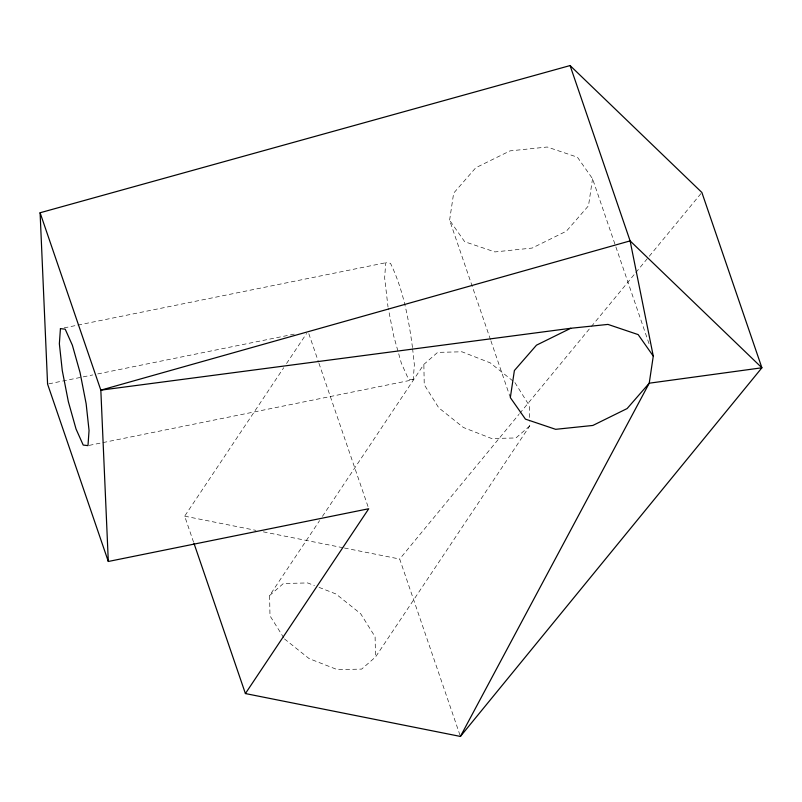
<?xml version="1.0" encoding="UTF-8"?>
<svg xmlns="http://www.w3.org/2000/svg" width="802" height="802" viewBox="0 0 802 802"><rect width="100%" height="100%" fill="white"/><g stroke="black" fill="none" stroke-linecap="round" stroke-linejoin="round"><path stroke-width="0.6" stroke-dasharray="4.01 3.01" d="M412.489 347.577C408.649 318.825 403.216 289.582 390.484 263.287L385.722 262.745L384.649 277.873L388.018 307.026M89.202 445.371L413.261 379.737L414.343 364.599L412.629 348.8M490.493 339.667L449.601 220.219L453.651 193.152L475.766 167.768L510.012 150.886L547.235 147.017L577.44 157.212L592.538 178.726L649.63 345.472M592.538 178.726L588.488 205.793L566.382 231.176L532.127 248.059L494.904 251.928L464.699 241.733L449.601 220.219M193.573 542.182L184.671 516.167L283.758 367.677M286.535 363.527L306.625 333.421M283.788 637.851L269.983 615.816L269.602 595.545L319.627 520.578M322.414 516.408L423.857 364.399L437.661 352.369L461.952 351.797L490.222 362.845L512.999 381.04M284.449 638.903L309.121 658.612L337.391 669.66L361.682 669.089L375.486 657.059L529.741 425.922L529.671 422.343M460.017 735.254L399.687 559.034L518.974 414.333M519.766 413.371L590.543 327.517M591.335 326.554L635.074 273.502M635.866 272.53L701.078 193.432M269.602 595.545L283.407 583.505L307.697 582.934L314.484 585.59M529.741 425.922L515.937 437.952L491.646 438.524L463.376 427.476L438.704 407.767L424.238 384.679L423.857 364.399M64.12 327.888L385.722 262.745M48.802 383.837L92.811 374.925M97.704 373.933L294.565 334.063M413.261 379.737L408.499 379.186L401.321 363.116L393.652 335.827L388.258 308.229M184.671 516.167L255.928 530.373M263.307 531.846L343.166 547.766M344.399 548.017L399.687 559.034M319.006 587.355L335.968 593.981L360.639 613.69L375.105 636.778L375.486 657.059M514.894 382.554L529.36 405.642L529.651 421.15M490.904 340.85L509.932 396.439M308.82 333.702L318.544 362.093M318.945 363.276L368.75 508.739"/><path stroke-width="1.2" d="M245.402 693.56L368.75 508.739L108.31 561.48L47.579 384.088L40.1 212.761L570.082 65.564L630.111 240.891L653.279 356.118L649.229 383.196L460.418 736.437L245.402 693.56L193.984 543.365M460.418 736.437L761.9 367.787L701.87 192.47L570.082 65.564M653.279 356.118L638.171 334.604L607.966 324.409L570.753 328.279L536.498 345.161L514.383 370.544L510.333 397.612L525.44 419.135L555.646 429.321L592.858 425.451L627.114 408.569L649.229 383.196L761.9 367.787L630.111 240.891L100.831 390.153L108.31 561.48M570.753 328.279L100.831 390.153L40.1 212.761M60.431 328.63L59.358 343.757L62.265 370.514L68.36 401.712L76.03 429L83.207 445.07L87.979 445.621L89.052 430.484L86.145 403.737L80.05 372.539L72.38 345.241L65.203 329.171L60.431 328.63"/></g></svg>
